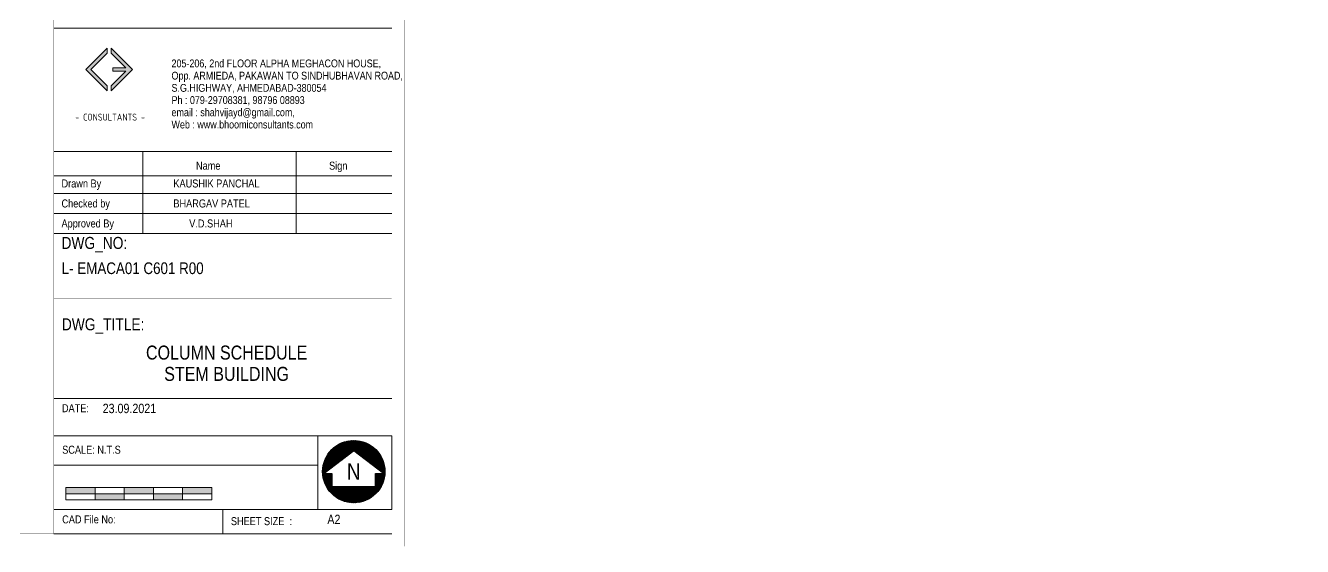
# Model space of a CAD drawing. Header units: millimetres. Extents: x 1112055 to 3390982, y -148532 to 766891.
# Drawn here: x 2231789 to 2269805, y 222347 to 237868 of the extents above; entities that cross this region are included whole.
import ezdxf
from ezdxf.enums import TextEntityAlignment as Align

# ---------------------------------------------------------------- set-up
doc = ezdxf.new("R2010")
doc.units = ezdxf.units.MM
doc.layers.add('B TITLE BLOCK', color=250, linetype='Continuous', lineweight=0)
doc.layers.add('tb text', color=7, linetype='Continuous', lineweight=13)
doc.layers.add('Layer 1', color=7, linetype='Continuous')
doc.styles.add('SWINC', font='swissc.ttf')

msp = doc.modelspace()

# ---------------------------------------------------------------- hatches: boundary and pattern name
at = {"layer": 'B TITLE BLOCK', "linetype": 'Continuous', "lineweight": 0}
h = msp.add_hatch(color=251, dxfattribs=at)
h.dxf.hatch_style = 1
h.paths.add_polyline_path([(2233729.1, 236556), (2234216, 237042.9), (2234216, 237190), (2233582, 236556), (2234216, 235922), (2234216, 236069.1)])
h = msp.add_hatch(color=251, dxfattribs=at)
h.dxf.hatch_style = 1
h.paths.add_polyline_path([(2234392.6, 236608), (2234392.6, 236504), (2234773.7, 236504), (2234338.8, 236069.1), (2234338.8, 235922), (2234972.8, 236556), (2234338.8, 237190), (2234338.8, 237042.9), (2234773.7, 236608)])
at = {"layer": 'Layer 1', "lineweight": 5}
h = msp.add_hatch(dxfattribs=at)
h.set_pattern_fill('ANSI31', color=5, scale=4.633004, style=0)
h.set_pattern_definition([(45, (2188581.576, 218525.414), (-10.4013902, 10.4013902), [])])
edge = h.paths.add_edge_path()
edge.add_arc((2241560, 224576.1), 926.6, 0, 360)
h.paths.add_polyline_path([(2241560, 225192.9), (2242445.2, 224523), (2242208.6, 224523), (2242208.6, 224135.1), (2240911.4, 224135.1), (2240911.4, 224523), (2240674.7, 224523)], flags=16)
at = {"layer": 'tb text'}
for points in [[(2232989.8, 224101.8), (2232989.8, 223919.5), (2233858.9, 223919.5), (2233858.9, 224101.8)], [(2234728, 223737.2), (2234728, 223919.5), (2233858.9, 223919.5), (2233858.9, 223737.2)], [(2235571.1, 223919.5), (2235597.1, 223919.5), (2235597.1, 224101.8), (2235571.1, 224101.8), (2234728, 224101.8), (2234728, 223919.5)], [(2235597.1, 223919.5), (2235597.1, 223737.2), (2236466.2, 223737.2), (2236466.2, 223919.5)], [(2237335.3, 223919.5), (2237335.3, 224101.8), (2236466.2, 224101.8), (2236466.2, 223919.5)]]:
    msp.add_hatch(color=256, dxfattribs=at).paths.add_polyline_path(points)

# ---------------------------------------------------------------- linework, layer by layer
at = {"layer": 'B TITLE BLOCK', "color": 250, "lineweight": 0}
for p, q in [((2242689.6, 237787.4), (2232628.6, 237787.4)), ((2242689.6, 234118.1), (2232628.6, 234118.1)), ((2232628.6, 234118.1), (2242689.6, 234118.1)), ((2232628.6, 234118.1), (2242689.6, 234118.1)), ((2235276.5, 231672.9), (2235276.5, 234118.1)), ((2239843.7, 231672.9), (2239843.7, 234118.1)), ((2232628.9, 233393.9), (2242689.9, 233393.9)), ((2232628.9, 233393.9), (2242689.9, 233393.9)), ((2232628.9, 232864.3), (2242689.9, 232864.3)), ((2232628.9, 232864.3), (2242689.9, 232864.3)), ((2232628.9, 232268.6), (2242689.9, 232268.6)), ((2232628.9, 232268.6), (2242689.9, 232268.6)), ((2232628.9, 232268.6), (2242689.9, 232268.6)), ((2242689.9, 231672.9), (2232628.5, 231672.9)), ((2242689.9, 231672.9), (2232628.9, 231672.9)), ((2242689.6, 226755.8), (2232628.8, 226755.8)), ((2232628.7, 225647.2), (2242689.6, 225647.2)), ((2240489.8, 223447.4), (2240489.8, 225647.2)), ((2242689.6, 223447.4), (2242689.6, 225647.2)), ((2240489.8, 224771.1), (2232629.2, 224771.8)), ((2232628.7, 223447.4), (2242689.6, 223447.4)), ((2237659.1, 223447.4), (2237659.1, 222724.6)), ((2242689.6, 222724.6), (2232628.6, 222724.6))]:
    msp.add_line(p, q, dxfattribs=at)
at = {"layer": 'B TITLE BLOCK', "color": 1, "const_width": 8.39}
msp.add_lwpolyline([(2087664.3, 299030), (2087664.3, 222350.9), (2243063.3, 222350.9), (2243063.3, 299030)], close=True, dxfattribs=at)
at = {"layer": 'B TITLE BLOCK', "color": 250, "lineweight": 0, "const_width": 8.39}
for points in [[(2088038, 298656.3), (2088038, 222724.6), (2242689.6, 222724.6), (2242689.6, 298656.3)], [(2232628.6, 222724.6), (2242689.6, 222724.6), (2242689.6, 298656.3), (2232628.6, 298656.3)], [(2242689.6, 222724.6), (2232628.6, 222724.6), (2232628.6, 241914.6), (2242689.6, 241914.6)], [(2232628.6, 229728.8), (2242689.6, 229728.8), (2242689.6, 222724.6), (2232628.6, 222724.6)]]:
    msp.add_lwpolyline(points, close=True, dxfattribs=at)
at = {"layer": 'B TITLE BLOCK', "color": 251, "linetype": 'Continuous', "lineweight": 0}
for points in [[(2233581.9, 236556.1), (2234216, 235922), (2234216, 236069.1), (2233729.1, 236556), (2234216, 237042.9), (2234216, 237190), (2233581.9, 236555.9)], [(2234972.9, 236556.1), (2234338.8, 235922), (2234338.8, 236069.1), (2234773.7, 236504), (2234392.6, 236504), (2234392.6, 236608), (2234773.7, 236608), (2234338.8, 237042.9), (2234338.8, 237190), (2234972.9, 236555.9)]]:
    msp.add_lwpolyline(points, dxfattribs=at)
at = {"layer": 'Layer 1', "lineweight": 30}
msp.add_lwpolyline([(2241560, 225192.9), (2240674.7, 224523), (2240911.4, 224523), (2240911.4, 224135.1), (2242208.6, 224135.1), (2242208.6, 224523), (2242445.2, 224523)], close=True, dxfattribs=at)
at = {"layer": 'Layer 1'}
msp.add_circle((2241560, 224576.1), 926.6, dxfattribs=at)
at = {"layer": 'tb text'}
for points in [[(2232989.8, 224101.8), (2235571.1, 224101.8), (2237335.3, 224101.8)], [(2232989.8, 223737.2), (2232989.8, 224101.8)], [(2232989.8, 223919.5), (2235571.1, 223919.5), (2237335.3, 223919.5)], [(2233858.9, 223737.2), (2233858.9, 224101.8)], [(2234728, 223737.2), (2234728, 224101.8)], [(2235597.1, 223737.2), (2235597.1, 224101.8)], [(2236466.2, 223737.2), (2236466.2, 224101.8)], [(2237335.3, 223737.2), (2237335.3, 224101.8)], [(2232989.8, 223737.2), (2235571.1, 223737.2), (2237335.3, 223737.2)]]:
    msp.add_lwpolyline(points, dxfattribs=at)

# ---------------------------------------------------------------- texts
at = {"layer": 'B TITLE BLOCK', "color": 0, "style": 'SWINC'}
for s, p in [('205-206, 2nd FLOOR ALPHA MEGHACON HOUSE,', (2236135, 236623.1)), ('Opp. ARMIEDA, PAKAWAN TO SINDHUBHAVAN ROAD,', (2236135, 236258.9)), ('S.G.HIGHWAY, AHMEDABAD-380054', (2236135, 235894.7)), ('Ph : 079-29708381, 98796 08893', (2236135, 235530.5)), ('email : shahvijayd@gmail.com,', (2236135, 235166.3)), ('Web : www.bhoomiconsultants.com', (2236135, 234802))]:
    msp.add_text(s, height=232.26, dxfattribs=at).set_placement(p)
at = {"layer": 'B TITLE BLOCK', "color": 251, "insert": (2234304.9, 235665.9), "char_height": 255.214, "attachment_point": 2, "style": 'SWINC'}
msp.add_mtext_dynamic_manual_height_columns('\\pxsm1,qj;{\\fBankGothic Lt BT|b0|i0|c0|p34;BHOOMI\\P\\ps*,q*;\\fGost|b0|i0|c0|p2;\\H0.8x;- CONSULTANTS -\\C1; }', width=667332.186, gutter_width=0, heights=[93867.9], dxfattribs=at)
at = {"layer": 'B TITLE BLOCK', "color": 251, "lineweight": 0, "insert": (2828721.5, 232199.8), "char_height": 464.277, "attachment_point": 2, "style": 'SWINC'}
msp.add_mtext_dynamic_manual_height_columns('\\pxsm1,qj;{\\fBankGothic Lt BT|b0|i0|c0|p34;BHOOMI\\P\\ps*,q*;\\fGost|b0|i0|c0|p2;\\H0.8x;- CONSULTANTS -\\C1; }', width=1213989.136, gutter_width=0, heights=[170761.4], dxfattribs=at)
at = {"layer": 'tb text', "style": 'SWINC'}
for s, height, p in [('Name', 238.29, (2236864.1, 233572.6)), ('Sign', 238.29, (2240826, 233572.6)), ('Drawn By', 238.29, (2232859.7, 233043)), ('KAUSHIK PANCHAL', 238.287, (2236190.9, 233043)), ('Checked by', 238.29, (2232859.7, 232447.3)), ('BHARGAV PATEL', 238.287, (2236190.9, 232447.3)), ('Approved By', 238.287, (2232859.7, 231851.6)), ('V.D.SHAH', 238.29, (2236662, 231851.6)), ('L- EMACA01 C601 R00', 347.501, (2232866.1, 230463.6)), ('COLUMN SCHEDULE', 417.002, (2235374.4, 227915.7)), ('STEM BUILDING', 417.002, (2235917.6, 227280.7)), ('23.09.2021', 277.98, (2234084.6, 226321.1))]:
    msp.add_text(s, height=height, dxfattribs=at).set_placement(p)
at = {"layer": 'tb text', "color": 7, "style": 'SWINC'}
for s, height, p in [('DATE: ', 238.27, (2232872.1, 226348.1)), ('SCALE: N.T.S', 238.269, (2232879.8, 225110.3)), ('CAD File No:', 238.269, (2232879.4, 223035.1)), ('SHEET SIZE  : ', 238.269, (2237902.4, 222982.6))]:
    msp.add_text(s, height=height, dxfattribs=at).set_placement(p)
msp.add_text('N', height=491.4, dxfattribs=at).set_placement((2241560.6, 224580.5), align=Align.MIDDLE_CENTER)
at = {"layer": 'tb text', "insert": (2240774.9, 223292.8), "char_height": 277.98, "width": 10578.34, "attachment_point": 1, "style": 'SWINC'}
msp.add_mtext('A2', dxfattribs=at)
at = {"layer": 'tb text', "color": 7, "style": 'SWINC'}
for tag, p, s, height in [('DWG_NO:', (2232860.5, 231211.8), 'XXX-XXXX-XXX-XXX', 357.43), ('DWG_TITLE:', (2232871.1, 228786.8), '', 357.4)]:
    msp.add_attdef(tag, p, s, height=height, dxfattribs=at)

doc.saveas('drawing.dxf')
